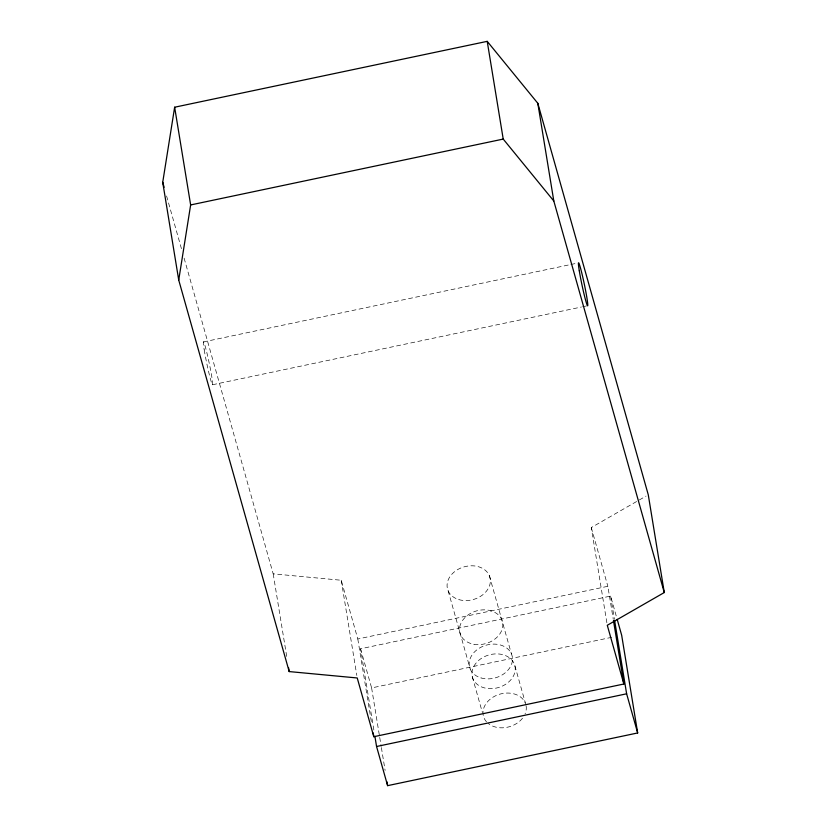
<?xml version="1.0" encoding="UTF-8"?>
<svg xmlns="http://www.w3.org/2000/svg" width="827" height="827" viewBox="0 0 827 827"><rect width="100%" height="100%" fill="white"/><g stroke="black" fill="none" stroke-linecap="round" stroke-linejoin="round"><path stroke-width="0.62" stroke-dasharray="4.13 3.1" d="M606.873 622.752L591.284 527.564L646.042 496.097M203.37 341.933L569.617 264.754M570.888 264.485L577.194 263.162M212.632 384.72L581.412 307.013M582.673 306.745L586.457 305.949M184.111 258.138L273.189 573.845L341.231 580.254L357.802 638.982L607.855 586.291L613.262 619.289M373.866 729.993L360.562 648.771L610.615 596.081L616.487 616.88M360.562 648.771L371.612 687.919L614.089 636.821M591.284 527.564L607.855 586.291M514.89 665.797A21.998 16.974 -15.8 0 1 486.39 688.322A21.998 16.974 -15.8 0 1 479.495 659.729A21.998 16.974 -15.8 0 1 514.89 665.797L525.248 702.505M489.346 575.633L511.437 653.94M448.131 590.747L470.222 669.053M472.3 676.775L482.306 712.254M166.578 195.989L182.002 250.684M610.615 596.081L614.358 618.927M371.612 687.919L379.51 736.154M379.717 737.426L381.164 746.305M381.381 747.577L385.113 770.423M357.802 638.982L371.519 722.746M341.231 580.254L356.819 675.442M273.189 573.845L286.907 657.62M526.148 706.041A21.998 16.974 -15.8 0 1 525.073 713.939M522.509 718.229A21.998 16.974 -15.8 0 1 488.188 723.449M486.493 721.826A21.998 16.974 -15.8 0 1 496.582 695.321A21.998 16.974 -15.8 0 1 525.931 704.955M480.983 677.923A21.998 16.974 -15.8 0 0 512.471 658.251A21.998 16.974 -15.8 0 0 479.05 648.316A21.998 16.974 -15.8 0 0 480.983 677.923M204.207 349.862A21.998 1.22 78.1 0 0 212.281 384.596A21.998 1.22 78.1 0 0 207.525 355.507A21.998 1.22 78.1 0 0 204.207 349.862M458.882 599.616A21.998 16.974 -15.8 0 0 490.37 579.954A21.998 16.974 -15.8 0 0 456.949 570.01A21.998 16.974 -15.8 0 0 458.882 599.616M473.964 644.285A21.998 16.974 -15.8 0 0 502.465 621.749A21.998 16.974 -15.8 0 0 467.069 615.691A21.998 16.974 -15.8 0 0 473.964 644.285"/><path stroke-width="1.24" d="M162.723 182.322L174.642 107.221L487.217 41.35L537.808 103.282L648.275 494.804L664.277 592.535L607.287 625.284L623.858 684.012L373.804 736.712L357.233 677.975L289.192 671.576L178.725 280.053L162.723 182.322L164.118 187.295M178.725 280.053L190.644 204.941L174.642 107.221M190.644 204.941L503.219 139.081L553.811 201.013L664.277 592.535M376.564 746.502L626.628 693.801L637.669 732.96L387.615 785.65L376.564 746.502L374.9 736.34M617.18 619.32L621.666 635.229L637.669 732.96M537.808 103.282L553.811 201.013M614.564 620.188L626.628 693.801M613.469 620.56L623.858 684.012M487.217 41.35L503.219 139.081M386.984 781.846L387.615 785.65M373.184 732.898L373.804 736.712M288.571 667.771L289.192 671.576M579.293 270.822A21.998 1.22 78.1 0 0 587.377 305.566A21.998 1.22 78.1 0 0 582.611 276.466A21.998 1.22 78.1 0 0 579.293 270.822"/></g></svg>
